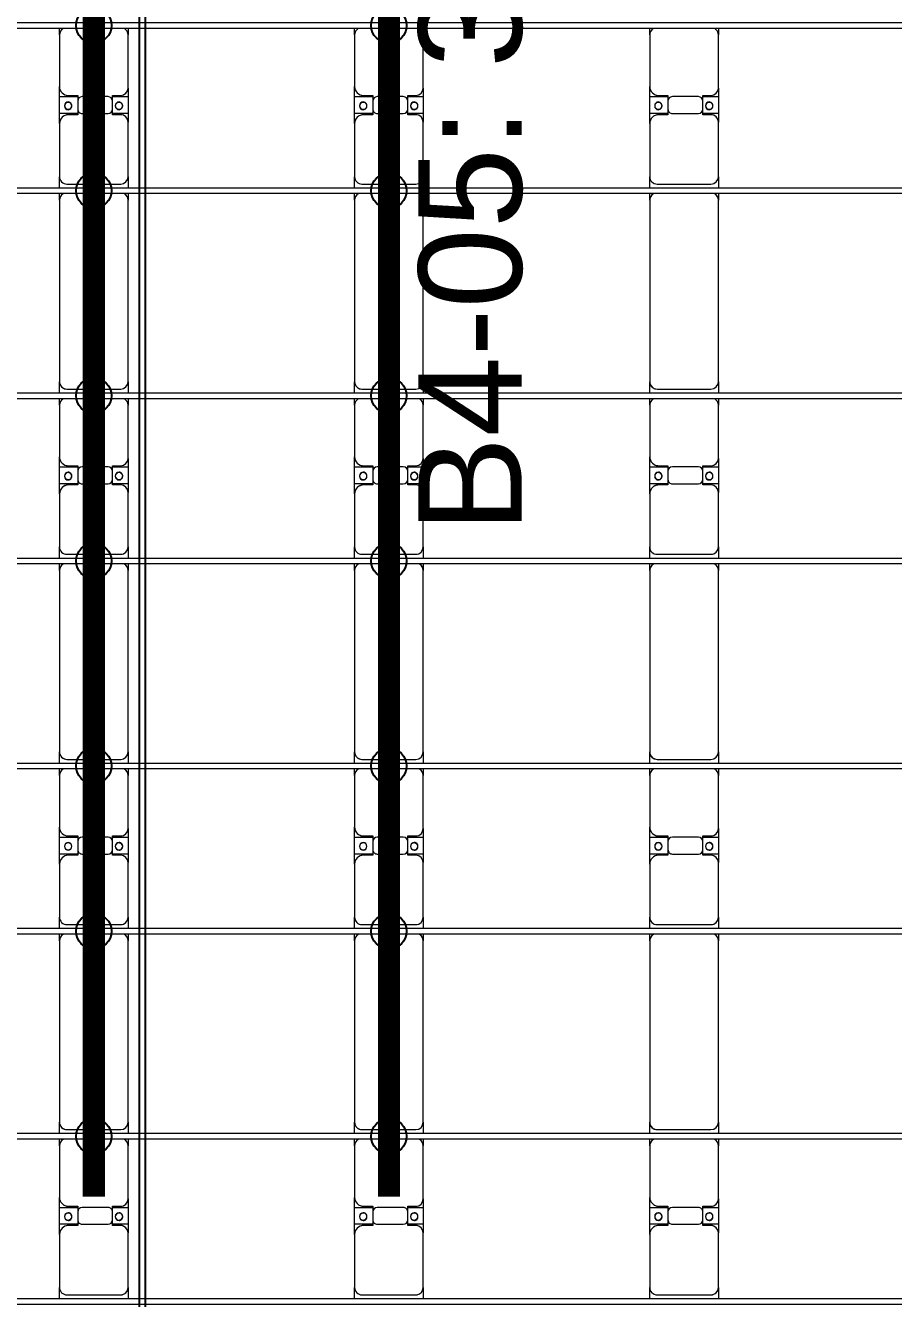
# Model space of a CAD drawing. Header units: millimetres. Extents: x -178706 to 107777, y -87310 to 933.
# Drawn here: x -167354 to -161472, y -52651 to -44021 of the extents above; entities that cross this region are included whole.
import ezdxf

# ---------------------------------------------------------------- set-up
doc = ezdxf.new("R2010")
doc.units = ezdxf.units.MM
doc.layers.add('A-GENM', color=13, linetype='Continuous', lineweight=9)
doc.layers.add('S-BEAM', color=12, linetype='Continuous', lineweight=9)
doc.layers.add('GC-GHI CHU', color=2, linetype='Continuous')
doc.layers.add('GC-HOP 40x60 GIA CUONG', color=1, linetype='Continuous')
doc.styles.add('GC_VN', font='arial.ttf')

# ---------------------------------------------------------------- blocks, each defined once
blk = doc.blocks.new('Dai phao do pin - DẢI PHAO ĐỠ PIN-V2-BỐ TRÍ KHUNG KẾT CẤU BÈ PIN 04')
at = {"layer": 'A-GENM', "color": 7}
for p, q in [((23284.7, 241.6), (23359.7, 241.6)), ((23309.7, 191.6), (23309.7, -173.4)), ((23719.7, 241.6), (23359.7, 241.6)), ((23719.7, 241.6), (23902.2, 241.6)), ((23779.7, 118.2), (23779.7, 181.6)), ((23787.8, 241.6), (23970.3, 241.6)), ((23787.8, 118.2), (23787.8, 241.6)), ((23902.2, 241.6), (23902.2, 118.2)), ((23910.3, 181.6), (23910.3, 118.2)), ((24320.3, 241.6), (23970.3, 241.6)), ((24320.3, 241.6), (24364.7, 241.6)), ((24404.7, 241.6), (24479.7, 241.6)), ((24429.7, 191.6), (24429.7, -173.4)), ((25710.3, 241.6), (24479.7, 241.6)), ((25710.3, 241.6), (25754.7, 241.6)), ((25794.7, 241.6), (25869.7, 241.6)), ((25819.7, 191.6), (25819.7, -173.4)), ((26229.7, 241.6), (25869.7, 241.6)), ((26229.7, 241.6), (26412.2, 241.6)), ((26289.7, 118.2), (26289.7, 181.6)), ((26297.8, 241.6), (26480.3, 241.6)), ((26297.8, 118.2), (26297.8, 241.6)), ((26412.2, 241.6), (26412.2, 118.2)), ((26420.3, 181.6), (26420.3, 118.2)), ((26830.3, 241.6), (26480.3, 241.6)), ((26830.3, 241.6), (26874.7, 241.6)), ((26914.7, 241.6), (26989.7, 241.6)), ((26939.7, 191.6), (26939.7, -173.4)), ((28220.3, 241.6), (26989.7, 241.6)), ((28220.3, 241.6), (28264.7, 241.6)), ((28304.7, 241.6), (28379.7, 241.6)), ((28329.7, 191.6), (28329.7, -173.4)), ((28739.7, 241.6), (28379.7, 241.6)), ((28739.7, 241.6), (28922.2, 241.6)), ((28799.7, 118.2), (28799.7, 181.6)), ((28807.8, 241.6), (28990.3, 241.6)), ((28807.8, 118.2), (28807.8, 241.6)), ((28922.2, 241.6), (28922.2, 118.2)), ((28930.3, 181.6), (28930.3, 118.2)), ((29340.3, 241.6), (28990.3, 241.6)), ((29340.3, 241.6), (29384.7, 241.6)), ((29424.7, 241.6), (29499.7, 241.6)), ((29449.7, 191.6), (29449.7, -173.4)), ((30730.3, 241.6), (29499.7, 241.6)), ((30730.3, 241.6), (30774.7, 241.6)), ((30814.7, 241.6), (30889.7, 241.6)), ((30839.7, 191.6), (30839.7, -173.4)), ((31249.7, 241.6), (30889.7, 241.6)), ((31249.7, 241.6), (31432.2, 241.6)), ((31309.7, 118.2), (31309.7, 181.6)), ((31317.8, 241.6), (31500.3, 241.6)), ((31317.8, 118.2), (31317.8, 241.6)), ((31432.2, 241.6), (31432.2, 118.2)), ((31440.3, 181.6), (31440.3, 118.2)), ((31850.3, 241.6), (31500.3, 241.6)), ((31850.3, 241.6), (31894.7, 241.6)), ((23872.2, 118.2), (23779.7, 118.2)), ((23787.8, 88.2), (23787.8, -88.2)), ((23910.3, 118.2), (23817.8, 118.2)), ((23902.2, -88.2), (23902.2, 88.2)), ((26382.2, 118.2), (26289.7, 118.2)), ((26297.8, 88.2), (26297.8, -88.2)), ((26420.3, 118.2), (26327.8, 118.2)), ((26412.2, -88.2), (26412.2, 88.2)), ((28892.2, 118.2), (28799.7, 118.2)), ((28807.8, 88.2), (28807.8, -88.2)), ((28930.3, 118.2), (28837.8, 118.2)), ((28922.2, -88.2), (28922.2, 88.2)), ((31402.2, 118.2), (31309.7, 118.2)), ((31317.8, 88.2), (31317.8, -88.2)), ((31440.3, 118.2), (31347.8, 118.2)), ((31432.2, -88.2), (31432.2, 88.2)), ((23779.7, -173.4), (23779.7, -118.2)), ((23779.7, -118.2), (23872.2, -118.2)), ((23787.8, -223.4), (23787.8, -118.2)), ((23817.8, -118.2), (23910.3, -118.2)), ((23902.2, -118.2), (23902.2, -223.4)), ((23910.3, -118.2), (23910.3, -173.4)), ((26289.7, -173.4), (26289.7, -118.2)), ((26289.7, -118.2), (26382.2, -118.2)), ((26297.8, -223.4), (26297.8, -118.2)), ((26327.8, -118.2), (26420.3, -118.2)), ((26412.2, -118.2), (26412.2, -223.4)), ((26420.3, -118.2), (26420.3, -173.4)), ((28799.7, -173.4), (28799.7, -118.2)), ((28799.7, -118.2), (28892.2, -118.2)), ((28807.8, -223.4), (28807.8, -118.2)), ((28837.8, -118.2), (28930.3, -118.2)), ((28922.2, -118.2), (28922.2, -223.4)), ((28930.3, -118.2), (28930.3, -173.4)), ((31309.7, -173.4), (31309.7, -118.2)), ((31309.7, -118.2), (31402.2, -118.2)), ((31317.8, -223.4), (31317.8, -118.2)), ((31347.8, -118.2), (31440.3, -118.2)), ((31432.2, -118.2), (31432.2, -223.4)), ((31440.3, -118.2), (31440.3, -173.4)), ((23359.7, -223.4), (23284.7, -223.4)), ((23359.7, -223.4), (23729.7, -223.4)), ((23902.2, -223.4), (23729.7, -223.4)), ((23960.3, -223.4), (23787.8, -223.4)), ((23960.3, -223.4), (24320.3, -223.4)), ((24364.7, -223.4), (24320.3, -223.4)), ((24479.7, -223.4), (24404.7, -223.4)), ((24479.7, -223.4), (25710.3, -223.4)), ((25754.7, -223.4), (25710.3, -223.4)), ((25869.7, -223.4), (25794.7, -223.4)), ((25869.7, -223.4), (26239.7, -223.4)), ((26412.2, -223.4), (26239.7, -223.4)), ((26470.3, -223.4), (26297.8, -223.4)), ((26470.3, -223.4), (26830.3, -223.4)), ((26874.7, -223.4), (26830.3, -223.4)), ((26989.7, -223.4), (26914.7, -223.4)), ((26989.7, -223.4), (28220.3, -223.4)), ((28264.7, -223.4), (28220.3, -223.4)), ((28379.7, -223.4), (28304.7, -223.4)), ((28379.7, -223.4), (28749.7, -223.4)), ((28922.2, -223.4), (28749.7, -223.4)), ((28980.3, -223.4), (28807.8, -223.4)), ((28980.3, -223.4), (29340.3, -223.4)), ((29384.7, -223.4), (29340.3, -223.4)), ((29499.7, -223.4), (29424.7, -223.4)), ((29499.7, -223.4), (30730.3, -223.4)), ((30774.7, -223.4), (30730.3, -223.4)), ((30889.7, -223.4), (30814.7, -223.4)), ((30889.7, -223.4), (31259.7, -223.4)), ((31432.2, -223.4), (31259.7, -223.4)), ((31490.3, -223.4), (31317.8, -223.4)), ((31490.3, -223.4), (31850.3, -223.4)), ((31894.7, -223.4), (31850.3, -223.4))]:
    blk.add_line(p, q, dxfattribs=at)
for centre, radius, start, end in [((23359.7, 191.6), 50, 90, 180), ((23359.7, 191.6), 50, 135, 180), ((23719.7, 181.6), 60, 360, 90), ((23719.7, 181.6), 60, 360, 30), ((23838.6, 183.2), 25, 360, 180), ((23838.6, 183.2), 25, 180, 0), ((23841.4, 183.2), 25, 360, 180), ((23841.4, 183.2), 25, 180, 0), ((23970.3, 181.6), 60, 90, 180), ((23970.3, 181.6), 60, 150, 180), ((24320.3, 191.6), 50, 30, 90), ((24320.3, 191.6), 50, 30, 45), ((24479.7, 191.6), 50, 90, 180), ((24479.7, 191.6), 50, 105, 180), ((25710.3, 191.6), 50, 30, 90), ((25710.3, 191.6), 50, 30, 90), ((25869.7, 191.6), 50, 90, 180), ((25869.7, 191.6), 50, 135, 180), ((26229.7, 181.6), 60, 0, 90), ((26229.7, 181.6), 60, 0, 30), ((26348.6, 183.2), 25, 360, 180), ((26348.6, 183.2), 25, 180, 360), ((26351.4, 183.2), 25, 0, 180), ((26351.4, 183.2), 25, 180, 360), ((26480.3, 181.6), 60, 90, 180), ((26480.3, 181.6), 60, 150, 180), ((26830.3, 191.6), 50, 30, 90), ((26830.3, 191.6), 50, 30, 45), ((26989.7, 191.6), 50, 90, 180), ((26989.7, 191.6), 50, 105, 180), ((28220.3, 191.6), 50, 30, 90), ((28220.3, 191.6), 50, 30, 90), ((28379.7, 191.6), 50, 90, 180), ((28379.7, 191.6), 50, 135, 180), ((28739.7, 181.6), 60, 360, 90), ((28739.7, 181.6), 60, 360, 30), ((28858.6, 183.2), 25, 0, 180), ((28858.6, 183.2), 25, 180, 0), ((28861.4, 183.2), 25, 360, 180), ((28861.4, 183.2), 25, 180, 0), ((28990.3, 181.6), 60, 90, 180), ((28990.3, 181.6), 60, 150, 180), ((29340.3, 191.6), 50, 30, 90), ((29340.3, 191.6), 50, 30, 45), ((29499.7, 191.6), 50, 90, 180), ((29499.7, 191.6), 50, 105, 180), ((30730.3, 191.6), 50, 30, 90), ((30730.3, 191.6), 50, 30, 90), ((30889.7, 191.6), 50, 90, 180), ((30889.7, 191.6), 50, 135, 180), ((31249.7, 181.6), 60, 0, 90), ((31249.7, 181.6), 60, 0, 30), ((31368.6, 183.2), 25, 360, 180), ((31368.6, 183.2), 25, 180, 0), ((31371.4, 183.2), 25, 360, 180), ((31371.4, 183.2), 25, 180, 0), ((31500.3, 181.6), 60, 90, 180), ((31500.3, 181.6), 60, 150, 180), ((31850.3, 191.6), 50, 30, 90), ((31850.3, 191.6), 50, 30, 45), ((23817.8, 88.2), 30, 90, 180), ((23872.2, 88.2), 30, 360, 90), ((26327.8, 88.2), 30, 90, 180), ((26382.2, 88.2), 30, 360, 90), ((28837.8, 88.2), 30, 90, 180), ((28892.2, 88.2), 30, 0, 90), ((31347.8, 88.2), 30, 90, 180), ((31402.2, 88.2), 30, 0, 90), ((23817.8, -88.2), 30, 180, 270), ((23838.6, -161.8), 25, 0, 180), ((23838.6, -161.8), 25, 180, 0), ((23841.4, -161.8), 25, 0, 180), ((23841.4, -161.8), 25, 180, 0), ((23872.2, -88.2), 30, 270, 0), ((26327.8, -88.2), 30, 180, 270), ((26348.6, -161.8), 25, 0, 180), ((26348.6, -161.8), 25, 180, 0), ((26351.4, -161.8), 25, 0, 180), ((26351.4, -161.8), 25, 180, 0), ((26382.2, -88.2), 30, 270, 360), ((28837.8, -88.2), 30, 180, 270), ((28858.6, -161.8), 25, 360, 180), ((28858.6, -161.8), 25, 180, 360), ((28861.4, -161.8), 25, 0, 180), ((28861.4, -161.8), 25, 180, 0), ((28892.2, -88.2), 30, 270, 360), ((31347.8, -88.2), 30, 180, 270), ((31368.6, -161.8), 25, 0, 180), ((31368.6, -161.8), 25, 180, 0), ((31371.4, -161.8), 25, 0, 180), ((31371.4, -161.8), 25, 180, 0), ((31402.2, -88.2), 30, 270, 360), ((23359.7, -173.4), 50, 180, 270), ((23359.7, -173.4), 50, 180, 225), ((23729.7, -173.4), 50, 270, 360), ((23729.7, -173.4), 50, 315, 360), ((23960.3, -173.4), 50, 180, 270), ((23960.3, -173.4), 50, 180, 225), ((24320.3, -173.4), 50, 270, 330), ((24320.3, -173.4), 50, 315, 330), ((24479.7, -173.4), 50, 180, 270), ((24479.7, -173.4), 50, 180, 270), ((25710.3, -173.4), 50, 270, 330), ((25710.3, -173.4), 50, 285, 330), ((25869.7, -173.4), 50, 180, 270), ((25869.7, -173.4), 50, 180, 225), ((26239.7, -173.4), 50, 270, 360), ((26239.7, -173.4), 50, 315, 0), ((26470.3, -173.4), 50, 180, 270), ((26470.3, -173.4), 50, 180, 225), ((26830.3, -173.4), 50, 270, 330), ((26830.3, -173.4), 50, 315, 330), ((26989.7, -173.4), 50, 180, 270), ((26989.7, -173.4), 50, 180, 270), ((28220.3, -173.4), 50, 270, 330), ((28220.3, -173.4), 50, 285, 330), ((28379.7, -173.4), 50, 180, 270), ((28379.7, -173.4), 50, 180, 225), ((28749.7, -173.4), 50, 270, 360), ((28749.7, -173.4), 50, 315, 360), ((28980.3, -173.4), 50, 180, 270), ((28980.3, -173.4), 50, 180, 225), ((29340.3, -173.4), 50, 270, 330), ((29340.3, -173.4), 50, 315, 330), ((29499.7, -173.4), 50, 180, 270), ((29499.7, -173.4), 50, 180, 270), ((30730.3, -173.4), 50, 270, 330), ((30730.3, -173.4), 50, 285, 330), ((30889.7, -173.4), 50, 180, 270), ((30889.7, -173.4), 50, 180, 225), ((31259.7, -173.4), 50, 270, 360), ((31259.7, -173.4), 50, 315, 0), ((31490.3, -173.4), 50, 180, 270), ((31490.3, -173.4), 50, 180, 225), ((31850.3, -173.4), 50, 270, 330), ((31850.3, -173.4), 50, 315, 330)]:
    blk.add_arc(centre, radius, start, end, dxfattribs=at)
blk = doc.blocks.new('Dai phao do pin - DẢI PHAO ĐỠ PIN-V3-BỐ TRÍ KHUNG KẾT CẤU BÈ PIN 04')
at = {"layer": 'A-GENM', "color": 7}
for p, q in [((23284.7, 241.6), (23359.7, 241.6)), ((23309.7, 191.6), (23309.7, -173.4)), ((23719.7, 241.6), (23359.7, 241.6)), ((23719.7, 241.6), (23902.2, 241.6)), ((23779.7, 118.2), (23779.7, 181.6)), ((23787.8, 241.6), (23970.3, 241.6)), ((23787.8, 118.2), (23787.8, 241.6)), ((23902.2, 241.6), (23902.2, 118.2)), ((23910.3, 181.6), (23910.3, 118.2)), ((24320.3, 241.6), (23970.3, 241.6)), ((24320.3, 241.6), (24364.7, 241.6)), ((24404.7, 241.6), (24479.7, 241.6)), ((24429.7, 191.6), (24429.7, -173.4)), ((25710.3, 241.6), (24479.7, 241.6)), ((25710.3, 241.6), (25754.7, 241.6)), ((25794.7, 241.6), (25869.7, 241.6)), ((25819.7, 191.6), (25819.7, -173.4)), ((26229.7, 241.6), (25869.7, 241.6)), ((26229.7, 241.6), (26412.2, 241.6)), ((26289.7, 118.2), (26289.7, 181.6)), ((26297.8, 241.6), (26480.3, 241.6)), ((26297.8, 118.2), (26297.8, 241.6)), ((26412.2, 241.6), (26412.2, 118.2)), ((26420.3, 181.6), (26420.3, 118.2)), ((26830.3, 241.6), (26480.3, 241.6)), ((26830.3, 241.6), (26874.7, 241.6)), ((26914.7, 241.6), (26989.7, 241.6)), ((26939.7, 191.6), (26939.7, -173.4)), ((28220.3, 241.6), (26989.7, 241.6)), ((28220.3, 241.6), (28264.7, 241.6)), ((28304.7, 241.6), (28379.7, 241.6)), ((28329.7, 191.6), (28329.7, -173.4)), ((28739.7, 241.6), (28379.7, 241.6)), ((28739.7, 241.6), (28922.2, 241.6)), ((28799.7, 118.2), (28799.7, 181.6)), ((28807.8, 241.6), (28990.3, 241.6)), ((28807.8, 118.2), (28807.8, 241.6)), ((28922.2, 241.6), (28922.2, 118.2)), ((28930.3, 181.6), (28930.3, 118.2)), ((29340.3, 241.6), (28990.3, 241.6)), ((29340.3, 241.6), (29384.7, 241.6)), ((29424.7, 241.6), (29499.7, 241.6)), ((29449.7, 191.6), (29449.7, -173.4)), ((30730.3, 241.6), (29499.7, 241.6)), ((30730.3, 241.6), (30774.7, 241.6)), ((30814.7, 241.6), (30889.7, 241.6)), ((30839.7, 191.6), (30839.7, -173.4)), ((31249.7, 241.6), (30889.7, 241.6)), ((31249.7, 241.6), (31432.2, 241.6)), ((31309.7, 118.2), (31309.7, 181.6)), ((31317.8, 241.6), (31500.3, 241.6)), ((31317.8, 118.2), (31317.8, 241.6)), ((31432.2, 241.6), (31432.2, 118.2)), ((31440.3, 181.6), (31440.3, 118.2)), ((31850.3, 241.6), (31500.3, 241.6)), ((31850.3, 241.6), (31894.7, 241.6)), ((23872.2, 118.2), (23779.7, 118.2)), ((23787.8, 88.2), (23787.8, -88.2)), ((23910.3, 118.2), (23817.8, 118.2)), ((23902.2, -88.2), (23902.2, 88.2)), ((26382.2, 118.2), (26289.7, 118.2)), ((26297.8, 88.2), (26297.8, -88.2)), ((26420.3, 118.2), (26327.8, 118.2)), ((26412.2, -88.2), (26412.2, 88.2)), ((28892.2, 118.2), (28799.7, 118.2)), ((28807.8, 88.2), (28807.8, -88.2)), ((28930.3, 118.2), (28837.8, 118.2)), ((28922.2, -88.2), (28922.2, 88.2)), ((31402.2, 118.2), (31309.7, 118.2)), ((31317.8, 88.2), (31317.8, -88.2)), ((31440.3, 118.2), (31347.8, 118.2)), ((31432.2, -88.2), (31432.2, 88.2)), ((23779.7, -173.4), (23779.7, -118.2)), ((23779.7, -118.2), (23872.2, -118.2)), ((23787.8, -223.4), (23787.8, -118.2)), ((23817.8, -118.2), (23910.3, -118.2)), ((23902.2, -118.2), (23902.2, -223.4)), ((23910.3, -118.2), (23910.3, -173.4)), ((26289.7, -173.4), (26289.7, -118.2)), ((26289.7, -118.2), (26382.2, -118.2)), ((26297.8, -223.4), (26297.8, -118.2)), ((26327.8, -118.2), (26420.3, -118.2)), ((26412.2, -118.2), (26412.2, -223.4)), ((26420.3, -118.2), (26420.3, -173.4)), ((28799.7, -173.4), (28799.7, -118.2)), ((28799.7, -118.2), (28892.2, -118.2)), ((28807.8, -223.4), (28807.8, -118.2)), ((28837.8, -118.2), (28930.3, -118.2)), ((28922.2, -118.2), (28922.2, -223.4)), ((28930.3, -118.2), (28930.3, -173.4)), ((31309.7, -173.4), (31309.7, -118.2)), ((31309.7, -118.2), (31402.2, -118.2)), ((31317.8, -223.4), (31317.8, -118.2)), ((31347.8, -118.2), (31440.3, -118.2)), ((31432.2, -118.2), (31432.2, -223.4)), ((31440.3, -118.2), (31440.3, -173.4)), ((23359.7, -223.4), (23284.7, -223.4)), ((23359.7, -223.4), (23729.7, -223.4)), ((23902.2, -223.4), (23729.7, -223.4)), ((23960.3, -223.4), (23787.8, -223.4)), ((23960.3, -223.4), (24320.3, -223.4)), ((24364.7, -223.4), (24320.3, -223.4)), ((24479.7, -223.4), (24404.7, -223.4)), ((24479.7, -223.4), (25710.3, -223.4)), ((25754.7, -223.4), (25710.3, -223.4)), ((25869.7, -223.4), (25794.7, -223.4)), ((25869.7, -223.4), (26239.7, -223.4)), ((26412.2, -223.4), (26239.7, -223.4)), ((26470.3, -223.4), (26297.8, -223.4)), ((26470.3, -223.4), (26830.3, -223.4)), ((26874.7, -223.4), (26830.3, -223.4)), ((26989.7, -223.4), (26914.7, -223.4)), ((26989.7, -223.4), (28220.3, -223.4)), ((28264.7, -223.4), (28220.3, -223.4)), ((28379.7, -223.4), (28304.7, -223.4)), ((28379.7, -223.4), (28749.7, -223.4)), ((28922.2, -223.4), (28749.7, -223.4)), ((28980.3, -223.4), (28807.8, -223.4)), ((28980.3, -223.4), (29340.3, -223.4)), ((29384.7, -223.4), (29340.3, -223.4)), ((29499.7, -223.4), (29424.7, -223.4)), ((29499.7, -223.4), (30730.3, -223.4)), ((30774.7, -223.4), (30730.3, -223.4)), ((30889.7, -223.4), (30814.7, -223.4)), ((30889.7, -223.4), (31259.7, -223.4)), ((31432.2, -223.4), (31259.7, -223.4)), ((31490.3, -223.4), (31317.8, -223.4)), ((31490.3, -223.4), (31850.3, -223.4)), ((31894.7, -223.4), (31850.3, -223.4))]:
    blk.add_line(p, q, dxfattribs=at)
for centre, radius, start, end in [((23359.7, 191.6), 50, 90, 180), ((23359.7, 191.6), 50, 135, 180), ((23719.7, 181.6), 60, 360, 90), ((23719.7, 181.6), 60, 360, 30), ((23838.6, 183.2), 25, 360, 180), ((23838.6, 183.2), 25, 180, 0), ((23841.4, 183.2), 25, 360, 180), ((23841.4, 183.2), 25, 180, 0), ((23970.3, 181.6), 60, 90, 180), ((23970.3, 181.6), 60, 150, 180), ((24320.3, 191.6), 50, 30, 90), ((24320.3, 191.6), 50, 30, 45), ((24479.7, 191.6), 50, 90, 180), ((24479.7, 191.6), 50, 105, 180), ((25710.3, 191.6), 50, 30, 90), ((25710.3, 191.6), 50, 30, 90), ((25869.7, 191.6), 50, 90, 180), ((25869.7, 191.6), 50, 135, 180), ((26229.7, 181.6), 60, 0, 90), ((26229.7, 181.6), 60, 0, 30), ((26348.6, 183.2), 25, 360, 180), ((26348.6, 183.2), 25, 180, 360), ((26351.4, 183.2), 25, 0, 180), ((26351.4, 183.2), 25, 180, 360), ((26480.3, 181.6), 60, 90, 180), ((26480.3, 181.6), 60, 150, 180), ((26830.3, 191.6), 50, 30, 90), ((26830.3, 191.6), 50, 30, 45), ((26989.7, 191.6), 50, 90, 180), ((26989.7, 191.6), 50, 105, 180), ((28220.3, 191.6), 50, 30, 90), ((28220.3, 191.6), 50, 30, 90), ((28379.7, 191.6), 50, 90, 180), ((28379.7, 191.6), 50, 135, 180), ((28739.7, 181.6), 60, 360, 90), ((28739.7, 181.6), 60, 360, 30), ((28858.6, 183.2), 25, 0, 180), ((28858.6, 183.2), 25, 180, 0), ((28861.4, 183.2), 25, 360, 180), ((28861.4, 183.2), 25, 180, 0), ((28990.3, 181.6), 60, 90, 180), ((28990.3, 181.6), 60, 150, 180), ((29340.3, 191.6), 50, 30, 90), ((29340.3, 191.6), 50, 30, 45), ((29499.7, 191.6), 50, 90, 180), ((29499.7, 191.6), 50, 105, 180), ((30730.3, 191.6), 50, 30, 90), ((30730.3, 191.6), 50, 30, 90), ((30889.7, 191.6), 50, 90, 180), ((30889.7, 191.6), 50, 135, 180), ((31249.7, 181.6), 60, 0, 90), ((31249.7, 181.6), 60, 0, 30), ((31368.6, 183.2), 25, 360, 180), ((31368.6, 183.2), 25, 180, 0), ((31371.4, 183.2), 25, 360, 180), ((31371.4, 183.2), 25, 180, 0), ((31500.3, 181.6), 60, 90, 180), ((31500.3, 181.6), 60, 150, 180), ((31850.3, 191.6), 50, 30, 90), ((31850.3, 191.6), 50, 30, 45), ((23817.8, 88.2), 30, 90, 180), ((23872.2, 88.2), 30, 360, 90), ((26327.8, 88.2), 30, 90, 180), ((26382.2, 88.2), 30, 360, 90), ((28837.8, 88.2), 30, 90, 180), ((28892.2, 88.2), 30, 0, 90), ((31347.8, 88.2), 30, 90, 180), ((31402.2, 88.2), 30, 0, 90), ((23817.8, -88.2), 30, 180, 270), ((23838.6, -161.8), 25, 0, 180), ((23838.6, -161.8), 25, 180, 0), ((23841.4, -161.8), 25, 0, 180), ((23841.4, -161.8), 25, 180, 0), ((23872.2, -88.2), 30, 270, 0), ((26327.8, -88.2), 30, 180, 270), ((26348.6, -161.8), 25, 0, 180), ((26348.6, -161.8), 25, 180, 0), ((26351.4, -161.8), 25, 0, 180), ((26351.4, -161.8), 25, 180, 0), ((26382.2, -88.2), 30, 270, 360), ((28837.8, -88.2), 30, 180, 270), ((28858.6, -161.8), 25, 360, 180), ((28858.6, -161.8), 25, 180, 360), ((28861.4, -161.8), 25, 0, 180), ((28861.4, -161.8), 25, 180, 0), ((28892.2, -88.2), 30, 270, 360), ((31347.8, -88.2), 30, 180, 270), ((31368.6, -161.8), 25, 0, 180), ((31368.6, -161.8), 25, 180, 0), ((31371.4, -161.8), 25, 0, 180), ((31371.4, -161.8), 25, 180, 0), ((31402.2, -88.2), 30, 270, 360), ((23359.7, -173.4), 50, 180, 270), ((23359.7, -173.4), 50, 180, 225), ((23729.7, -173.4), 50, 270, 360), ((23729.7, -173.4), 50, 315, 360), ((23960.3, -173.4), 50, 180, 270), ((23960.3, -173.4), 50, 180, 225), ((24320.3, -173.4), 50, 270, 330), ((24320.3, -173.4), 50, 315, 330), ((24479.7, -173.4), 50, 180, 270), ((24479.7, -173.4), 50, 180, 270), ((25710.3, -173.4), 50, 270, 330), ((25710.3, -173.4), 50, 285, 330), ((25869.7, -173.4), 50, 180, 270), ((25869.7, -173.4), 50, 180, 225), ((26239.7, -173.4), 50, 270, 360), ((26239.7, -173.4), 50, 315, 0), ((26470.3, -173.4), 50, 180, 270), ((26470.3, -173.4), 50, 180, 225), ((26830.3, -173.4), 50, 270, 330), ((26830.3, -173.4), 50, 315, 330), ((26989.7, -173.4), 50, 180, 270), ((26989.7, -173.4), 50, 180, 270), ((28220.3, -173.4), 50, 270, 330), ((28220.3, -173.4), 50, 285, 330), ((28379.7, -173.4), 50, 180, 270), ((28379.7, -173.4), 50, 180, 225), ((28749.7, -173.4), 50, 270, 360), ((28749.7, -173.4), 50, 315, 360), ((28980.3, -173.4), 50, 180, 270), ((28980.3, -173.4), 50, 180, 225), ((29340.3, -173.4), 50, 270, 330), ((29340.3, -173.4), 50, 315, 330), ((29499.7, -173.4), 50, 180, 270), ((29499.7, -173.4), 50, 180, 270), ((30730.3, -173.4), 50, 270, 330), ((30730.3, -173.4), 50, 285, 330), ((30889.7, -173.4), 50, 180, 270), ((30889.7, -173.4), 50, 180, 225), ((31259.7, -173.4), 50, 270, 360), ((31259.7, -173.4), 50, 315, 0), ((31490.3, -173.4), 50, 180, 270), ((31490.3, -173.4), 50, 180, 225), ((31850.3, -173.4), 50, 270, 330), ((31850.3, -173.4), 50, 315, 330)]:
    blk.add_arc(centre, radius, start, end, dxfattribs=at)
blk = doc.blocks.new('Dai phao do pin - DẢI PHAO ĐỠ PIN-V4-BỐ TRÍ KHUNG KẾT CẤU BÈ PIN 04')
at = {"layer": 'A-GENM', "color": 7}
for p, q in [((23284.7, 241.6), (23359.7, 241.6)), ((23309.7, 191.6), (23309.7, -173.4)), ((23719.7, 241.6), (23359.7, 241.6)), ((23719.7, 241.6), (23902.2, 241.6)), ((23779.7, 118.2), (23779.7, 181.6)), ((23787.8, 241.6), (23970.3, 241.6)), ((23787.8, 118.2), (23787.8, 241.6)), ((23902.2, 241.6), (23902.2, 118.2)), ((23910.3, 181.6), (23910.3, 118.2)), ((24320.3, 241.6), (23970.3, 241.6)), ((24320.3, 241.6), (24364.7, 241.6)), ((24404.7, 241.6), (24479.7, 241.6)), ((24429.7, 191.6), (24429.7, -173.4)), ((25710.3, 241.6), (24479.7, 241.6)), ((25710.3, 241.6), (25754.7, 241.6)), ((25794.7, 241.6), (25869.7, 241.6)), ((25819.7, 191.6), (25819.7, -173.4)), ((26229.7, 241.6), (25869.7, 241.6)), ((26229.7, 241.6), (26412.2, 241.6)), ((26289.7, 118.2), (26289.7, 181.6)), ((26297.8, 241.6), (26480.3, 241.6)), ((26297.8, 118.2), (26297.8, 241.6)), ((26412.2, 241.6), (26412.2, 118.2)), ((26420.3, 181.6), (26420.3, 118.2)), ((26830.3, 241.6), (26480.3, 241.6)), ((26830.3, 241.6), (26874.7, 241.6)), ((26914.7, 241.6), (26989.7, 241.6)), ((26939.7, 191.6), (26939.7, -173.4)), ((28220.3, 241.6), (26989.7, 241.6)), ((28220.3, 241.6), (28264.7, 241.6)), ((28304.7, 241.6), (28379.7, 241.6)), ((28329.7, 191.6), (28329.7, -173.4)), ((28739.7, 241.6), (28379.7, 241.6)), ((28739.7, 241.6), (28922.2, 241.6)), ((28799.7, 118.2), (28799.7, 181.6)), ((28807.8, 241.6), (28990.3, 241.6)), ((28807.8, 118.2), (28807.8, 241.6)), ((28922.2, 241.6), (28922.2, 118.2)), ((28930.3, 181.6), (28930.3, 118.2)), ((29340.3, 241.6), (28990.3, 241.6)), ((29340.3, 241.6), (29384.7, 241.6)), ((29424.7, 241.6), (29499.7, 241.6)), ((29449.7, 191.6), (29449.7, -173.4)), ((30730.3, 241.6), (29499.7, 241.6)), ((30730.3, 241.6), (30774.7, 241.6)), ((30814.7, 241.6), (30889.7, 241.6)), ((30839.7, 191.6), (30839.7, -173.4)), ((31249.7, 241.6), (30889.7, 241.6)), ((31249.7, 241.6), (31432.2, 241.6)), ((31309.7, 118.2), (31309.7, 181.6)), ((31317.8, 241.6), (31500.3, 241.6)), ((31317.8, 118.2), (31317.8, 241.6)), ((31432.2, 241.6), (31432.2, 118.2)), ((31440.3, 181.6), (31440.3, 118.2)), ((31850.3, 241.6), (31500.3, 241.6)), ((31850.3, 241.6), (31894.7, 241.6)), ((23872.2, 118.2), (23779.7, 118.2)), ((23787.8, 88.2), (23787.8, -88.2)), ((23910.3, 118.2), (23817.8, 118.2)), ((23902.2, -88.2), (23902.2, 88.2)), ((26382.2, 118.2), (26289.7, 118.2)), ((26297.8, 88.2), (26297.8, -88.2)), ((26420.3, 118.2), (26327.8, 118.2)), ((26412.2, -88.2), (26412.2, 88.2)), ((28892.2, 118.2), (28799.7, 118.2)), ((28807.8, 88.2), (28807.8, -88.2)), ((28930.3, 118.2), (28837.8, 118.2)), ((28922.2, -88.2), (28922.2, 88.2)), ((31402.2, 118.2), (31309.7, 118.2)), ((31317.8, 88.2), (31317.8, -88.2)), ((31440.3, 118.2), (31347.8, 118.2)), ((31432.2, -88.2), (31432.2, 88.2)), ((23779.7, -173.4), (23779.7, -118.2)), ((23779.7, -118.2), (23872.2, -118.2)), ((23787.8, -223.4), (23787.8, -118.2)), ((23817.8, -118.2), (23910.3, -118.2)), ((23902.2, -118.2), (23902.2, -223.4)), ((23910.3, -118.2), (23910.3, -173.4)), ((26289.7, -173.4), (26289.7, -118.2)), ((26289.7, -118.2), (26382.2, -118.2)), ((26297.8, -223.4), (26297.8, -118.2)), ((26327.8, -118.2), (26420.3, -118.2)), ((26412.2, -118.2), (26412.2, -223.4)), ((26420.3, -118.2), (26420.3, -173.4)), ((28799.7, -173.4), (28799.7, -118.2)), ((28799.7, -118.2), (28892.2, -118.2)), ((28807.8, -223.4), (28807.8, -118.2)), ((28837.8, -118.2), (28930.3, -118.2)), ((28922.2, -118.2), (28922.2, -223.4)), ((28930.3, -118.2), (28930.3, -173.4)), ((31309.7, -173.4), (31309.7, -118.2)), ((31309.7, -118.2), (31402.2, -118.2)), ((31317.8, -223.4), (31317.8, -118.2)), ((31347.8, -118.2), (31440.3, -118.2)), ((31432.2, -118.2), (31432.2, -223.4)), ((31440.3, -118.2), (31440.3, -173.4)), ((23359.7, -223.4), (23284.7, -223.4)), ((23359.7, -223.4), (23729.7, -223.4)), ((23902.2, -223.4), (23729.7, -223.4)), ((23960.3, -223.4), (23787.8, -223.4)), ((23960.3, -223.4), (24320.3, -223.4)), ((24364.7, -223.4), (24320.3, -223.4)), ((24479.7, -223.4), (24404.7, -223.4)), ((24479.7, -223.4), (25710.3, -223.4)), ((25754.7, -223.4), (25710.3, -223.4)), ((25869.7, -223.4), (25794.7, -223.4)), ((25869.7, -223.4), (26239.7, -223.4)), ((26412.2, -223.4), (26239.7, -223.4)), ((26470.3, -223.4), (26297.8, -223.4)), ((26470.3, -223.4), (26830.3, -223.4)), ((26874.7, -223.4), (26830.3, -223.4)), ((26989.7, -223.4), (26914.7, -223.4)), ((26989.7, -223.4), (28220.3, -223.4)), ((28264.7, -223.4), (28220.3, -223.4)), ((28379.7, -223.4), (28304.7, -223.4)), ((28379.7, -223.4), (28749.7, -223.4)), ((28922.2, -223.4), (28749.7, -223.4)), ((28980.3, -223.4), (28807.8, -223.4)), ((28980.3, -223.4), (29340.3, -223.4)), ((29384.7, -223.4), (29340.3, -223.4)), ((29499.7, -223.4), (29424.7, -223.4)), ((29499.7, -223.4), (30730.3, -223.4)), ((30774.7, -223.4), (30730.3, -223.4)), ((30889.7, -223.4), (30814.7, -223.4)), ((30889.7, -223.4), (31259.7, -223.4)), ((31432.2, -223.4), (31259.7, -223.4)), ((31490.3, -223.4), (31317.8, -223.4)), ((31490.3, -223.4), (31850.3, -223.4)), ((31894.7, -223.4), (31850.3, -223.4))]:
    blk.add_line(p, q, dxfattribs=at)
for centre, radius, start, end in [((23359.7, 191.6), 50, 90, 180), ((23359.7, 191.6), 50, 135, 180), ((23719.7, 181.6), 60, 360, 90), ((23719.7, 181.6), 60, 360, 30), ((23838.6, 183.2), 25, 360, 180), ((23838.6, 183.2), 25, 180, 0), ((23841.4, 183.2), 25, 360, 180), ((23841.4, 183.2), 25, 180, 0), ((23970.3, 181.6), 60, 90, 180), ((23970.3, 181.6), 60, 150, 180), ((24320.3, 191.6), 50, 30, 90), ((24320.3, 191.6), 50, 30, 45), ((24479.7, 191.6), 50, 90, 180), ((24479.7, 191.6), 50, 105, 180), ((25710.3, 191.6), 50, 30, 90), ((25710.3, 191.6), 50, 30, 90), ((25869.7, 191.6), 50, 90, 180), ((25869.7, 191.6), 50, 135, 180), ((26229.7, 181.6), 60, 0, 90), ((26229.7, 181.6), 60, 0, 30), ((26348.6, 183.2), 25, 360, 180), ((26348.6, 183.2), 25, 180, 360), ((26351.4, 183.2), 25, 0, 180), ((26351.4, 183.2), 25, 180, 360), ((26480.3, 181.6), 60, 90, 180), ((26480.3, 181.6), 60, 150, 180), ((26830.3, 191.6), 50, 30, 90), ((26830.3, 191.6), 50, 30, 45), ((26989.7, 191.6), 50, 90, 180), ((26989.7, 191.6), 50, 105, 180), ((28220.3, 191.6), 50, 30, 90), ((28220.3, 191.6), 50, 30, 90), ((28379.7, 191.6), 50, 90, 180), ((28379.7, 191.6), 50, 135, 180), ((28739.7, 181.6), 60, 360, 90), ((28739.7, 181.6), 60, 360, 30), ((28858.6, 183.2), 25, 0, 180), ((28858.6, 183.2), 25, 180, 0), ((28861.4, 183.2), 25, 360, 180), ((28861.4, 183.2), 25, 180, 0), ((28990.3, 181.6), 60, 90, 180), ((28990.3, 181.6), 60, 150, 180), ((29340.3, 191.6), 50, 30, 90), ((29340.3, 191.6), 50, 30, 45), ((29499.7, 191.6), 50, 90, 180), ((29499.7, 191.6), 50, 105, 180), ((30730.3, 191.6), 50, 30, 90), ((30730.3, 191.6), 50, 30, 90), ((30889.7, 191.6), 50, 90, 180), ((30889.7, 191.6), 50, 135, 180), ((31249.7, 181.6), 60, 0, 90), ((31249.7, 181.6), 60, 0, 30), ((31368.6, 183.2), 25, 360, 180), ((31368.6, 183.2), 25, 180, 0), ((31371.4, 183.2), 25, 360, 180), ((31371.4, 183.2), 25, 180, 0), ((31500.3, 181.6), 60, 90, 180), ((31500.3, 181.6), 60, 150, 180), ((31850.3, 191.6), 50, 30, 90), ((31850.3, 191.6), 50, 30, 45), ((23817.8, 88.2), 30, 90, 180), ((23872.2, 88.2), 30, 360, 90), ((26327.8, 88.2), 30, 90, 180), ((26382.2, 88.2), 30, 360, 90), ((28837.8, 88.2), 30, 90, 180), ((28892.2, 88.2), 30, 0, 90), ((31347.8, 88.2), 30, 90, 180), ((31402.2, 88.2), 30, 0, 90), ((23817.8, -88.2), 30, 180, 270), ((23838.6, -161.8), 25, 0, 180), ((23838.6, -161.8), 25, 180, 0), ((23841.4, -161.8), 25, 0, 180), ((23841.4, -161.8), 25, 180, 0), ((23872.2, -88.2), 30, 270, 0), ((26327.8, -88.2), 30, 180, 270), ((26348.6, -161.8), 25, 0, 180), ((26348.6, -161.8), 25, 180, 0), ((26351.4, -161.8), 25, 0, 180), ((26351.4, -161.8), 25, 180, 0), ((26382.2, -88.2), 30, 270, 360), ((28837.8, -88.2), 30, 180, 270), ((28858.6, -161.8), 25, 360, 180), ((28858.6, -161.8), 25, 180, 360), ((28861.4, -161.8), 25, 0, 180), ((28861.4, -161.8), 25, 180, 0), ((28892.2, -88.2), 30, 270, 360), ((31347.8, -88.2), 30, 180, 270), ((31368.6, -161.8), 25, 0, 180), ((31368.6, -161.8), 25, 180, 0), ((31371.4, -161.8), 25, 0, 180), ((31371.4, -161.8), 25, 180, 0), ((31402.2, -88.2), 30, 270, 360), ((23359.7, -173.4), 50, 180, 270), ((23359.7, -173.4), 50, 180, 225), ((23729.7, -173.4), 50, 270, 360), ((23729.7, -173.4), 50, 315, 360), ((23960.3, -173.4), 50, 180, 270), ((23960.3, -173.4), 50, 180, 225), ((24320.3, -173.4), 50, 270, 330), ((24320.3, -173.4), 50, 315, 330), ((24479.7, -173.4), 50, 180, 270), ((24479.7, -173.4), 50, 180, 270), ((25710.3, -173.4), 50, 270, 330), ((25710.3, -173.4), 50, 285, 330), ((25869.7, -173.4), 50, 180, 270), ((25869.7, -173.4), 50, 180, 225), ((26239.7, -173.4), 50, 270, 360), ((26239.7, -173.4), 50, 315, 0), ((26470.3, -173.4), 50, 180, 270), ((26470.3, -173.4), 50, 180, 225), ((26830.3, -173.4), 50, 270, 330), ((26830.3, -173.4), 50, 315, 330), ((26989.7, -173.4), 50, 180, 270), ((26989.7, -173.4), 50, 180, 270), ((28220.3, -173.4), 50, 270, 330), ((28220.3, -173.4), 50, 285, 330), ((28379.7, -173.4), 50, 180, 270), ((28379.7, -173.4), 50, 180, 225), ((28749.7, -173.4), 50, 270, 360), ((28749.7, -173.4), 50, 315, 360), ((28980.3, -173.4), 50, 180, 270), ((28980.3, -173.4), 50, 180, 225), ((29340.3, -173.4), 50, 270, 330), ((29340.3, -173.4), 50, 315, 330), ((29499.7, -173.4), 50, 180, 270), ((29499.7, -173.4), 50, 180, 270), ((30730.3, -173.4), 50, 270, 330), ((30730.3, -173.4), 50, 285, 330), ((30889.7, -173.4), 50, 180, 270), ((30889.7, -173.4), 50, 180, 225), ((31259.7, -173.4), 50, 270, 360), ((31259.7, -173.4), 50, 315, 0), ((31490.3, -173.4), 50, 180, 270), ((31490.3, -173.4), 50, 180, 225), ((31850.3, -173.4), 50, 270, 330), ((31850.3, -173.4), 50, 315, 330)]:
    blk.add_arc(centre, radius, start, end, dxfattribs=at)
blk = doc.blocks.new('Dầm C52 - Dầm C52-22346-BỐ TRÍ KHUNG KẾT CẤU BÈ PIN 04')
at = {"layer": 'S-BEAM', "color": 1}
for p, q in [((-87623.4, 20), (87623.4, 20)), ((87623.4, -20), (-87623.4, -20))]:
    blk.add_line(p, q, dxfattribs=at)
blk = doc.blocks.new('Dầm C52 - Hộp 40x60-15957-BỐ TRÍ KHUNG KẾT CẤU BÈ PIN 04')
at = {"layer": 'S-BEAM', "color": 3, "lineweight": 25}
for p, q in [((-37160, 20), (37160, 20)), ((37160, -20), (-37160, -20))]:
    blk.add_line(p, q, dxfattribs=at)
blk = doc.blocks.new('HOBANMONG_BEPIN 4_rvt-1-BỐ TRÍ KHUNG KẾT CẤU BÈ PIN 04')
at = {"layer": 'A-GENM', "color": 3, "lineweight": 25, "rotation": 90.00010434022407}
for name, p in [('Dai phao do pin - DẢI PHAO ĐỠ PIN-V2-BỐ TRÍ KHUNG KẾT CẤU BÈ PIN 04', (-166882.2, -75936)), ('Dai phao do pin - DẢI PHAO ĐỠ PIN-V3-BỐ TRÍ KHUNG KẾT CẤU BÈ PIN 04', (-164882.2, -75936)), ('Dai phao do pin - DẢI PHAO ĐỠ PIN-V4-BỐ TRÍ KHUNG KẾT CẤU BÈ PIN 04', (-162882.2, -75936))]:
    blk.add_blockref(name, p, dxfattribs=at)
at = {"layer": 'S-BEAM', "color": 3, "lineweight": 25}
for name, p, rotation in [('Dầm C52 - Hộp 40x60-15957-BỐ TRÍ KHUNG KẾT CẤU BÈ PIN 04', (-166562.2, -42627.1), 90.00010434022374), ('Dầm C52 - Dầm C52-22346-BỐ TRÍ KHUNG KẾT CẤU BÈ PIN 04', (-83884.3, -44021.2), 180.0001043386848), ('Dầm C52 - Dầm C52-22346-BỐ TRÍ KHUNG KẾT CẤU BÈ PIN 04', (-83881.3, -45141.2), 180.0001043386848), ('Dầm C52 - Dầm C52-22346-BỐ TRÍ KHUNG KẾT CẤU BÈ PIN 04', (-83877.4, -46531.2), 180.0001043386848), ('Dầm C52 - Dầm C52-22346-BỐ TRÍ KHUNG KẾT CẤU BÈ PIN 04', (-83874.4, -47651.2), 180.0001043386848), ('Dầm C52 - Dầm C52-22346-BỐ TRÍ KHUNG KẾT CẤU BÈ PIN 04', (-83870.6, -49041.2), 180.0001043386848), ('Dầm C52 - Dầm C52-22346-BỐ TRÍ KHUNG KẾT CẤU BÈ PIN 04', (-83867.5, -50161.2), 180.0001043386848), ('Dầm C52 - Dầm C52-22346-BỐ TRÍ KHUNG KẾT CẤU BÈ PIN 04', (-83863.7, -51551.2), 180.0001043386848), ('Dầm C52 - Dầm C52-22346-BỐ TRÍ KHUNG KẾT CẤU BÈ PIN 04', (-83860.6, -52671.2), 180.0001043386848)]:
    blk.add_blockref(name, p, dxfattribs=dict(at, rotation=rotation))

msp = doc.modelspace()

# ---------------------------------------------------------------- linework, layer by layer
at = {"layer": 'GC-HOP 40x60 GIA CUONG', "const_width": 150}
for points in [[(-166891.3, -51961.3), (-166891.3, -36961.3)], [(-164891.3, -51961.3), (-164891.3, -36961.3)]]:
    msp.add_lwpolyline(points, dxfattribs=at)
at = {"layer": 'GC-HOP 40x60 GIA CUONG'}
for centre in [(-166891.3, -44021.2), (-164891.3, -44021.2), (-166891.3, -45141.2), (-164891.3, -45141.2), (-166891.3, -46531.2), (-164891.3, -46531.2), (-166891.3, -47651.2), (-164891.3, -47651.2), (-166891.3, -49041.2), (-164891.3, -49041.2), (-166891.3, -50161.2), (-164891.3, -50161.2), (-166891.3, -51551.2), (-164891.3, -51551.2)]:
    msp.add_circle(centre, 120, dxfattribs=at)

# ---------------------------------------------------------------- block references
at = {"lineweight": 5}
msp.add_blockref('HOBANMONG_BEPIN 4_rvt-1-BỐ TRÍ KHUNG KẾT CẤU BÈ PIN 04', (0, 0), dxfattribs=at)

# ---------------------------------------------------------------- texts
at = {"layer": 'GC-GHI CHU', "style": 'GC_VN'}
msp.add_text('B4-05: 3×15,0 m', height=700, rotation=90, dxfattribs=at).set_placement((-163991.3, -47461.3))

doc.saveas('drawing.dxf')
